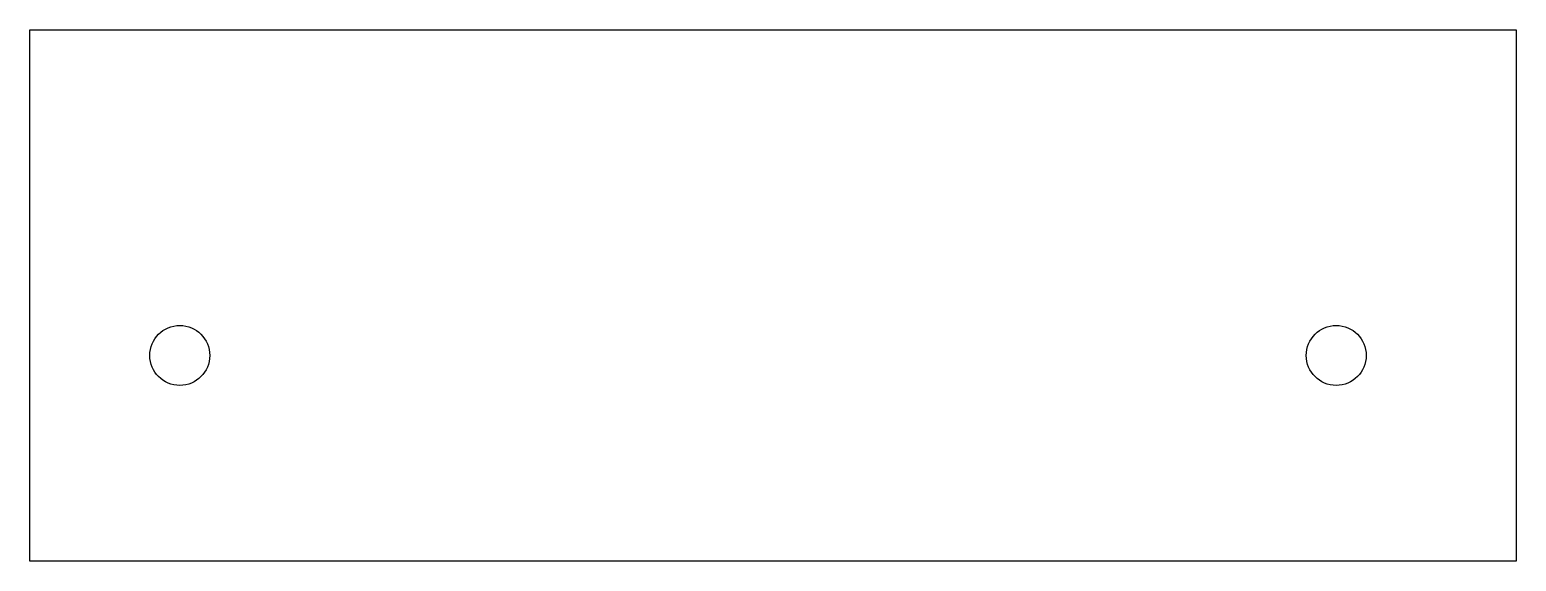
# Model space of a CAD drawing. Header units: inches. Extents: x -6.19 to 0, y 0.5 to 2.72.
import ezdxf

# ---------------------------------------------------------------- set-up
doc = ezdxf.new("R2010")
doc.units = ezdxf.units.IN
doc.layers.get('0').update_dxf_attribs({"linetype": 'CONTINUOUS'})

msp = doc.modelspace()

# ---------------------------------------------------------------- linework, layer by layer
msp.add_lwpolyline([(-6.1929, 0.5), (-6.1929, 2.7165), (0, 2.7165), (0, 0.5)], close=True)
for centre in [(-5.5679, 1.3583), (-0.75, 1.3583)]:
    msp.add_circle(centre, 0.125)

doc.saveas('drawing.dxf')
